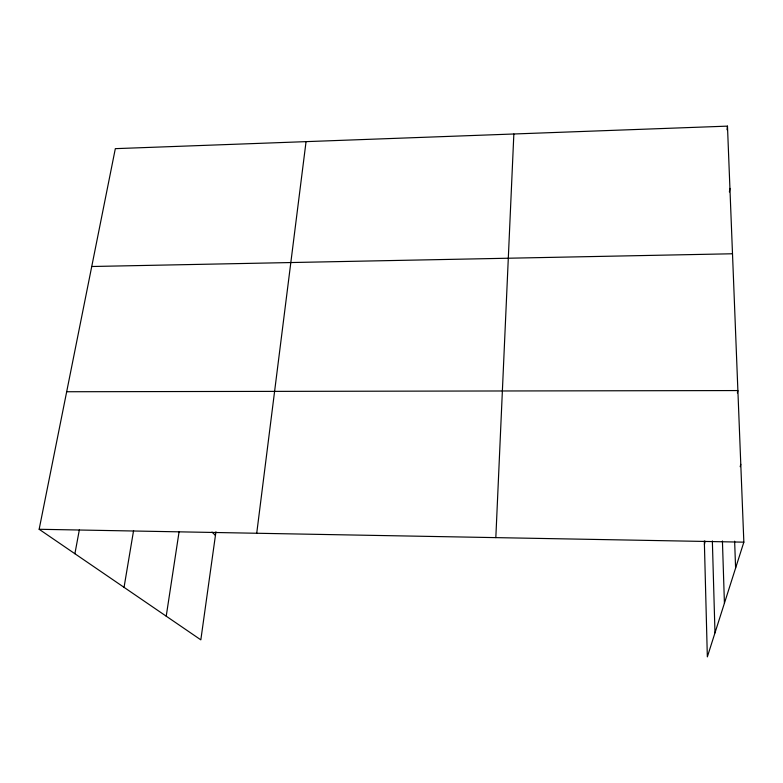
<?xml version="1.0" encoding="UTF-8"?>
<svg xmlns="http://www.w3.org/2000/svg" width="783" height="783" viewBox="0 0 783 783"><rect width="100%" height="100%" fill="white"/><g stroke="black" fill="none" stroke-linecap="round" stroke-linejoin="round"><path stroke-width="1.17" d="M495.825 537.627L513.854 133.991M256.726 533.252L306.055 141.645M726.996 129.733L727.476 126.132L115.326 148.653L39.15 529.279L200.83 639.848L215.942 531.794M729.394 191.962L729.922 188.39M166.221 616.172L179.082 531.774M124.047 587.338L133.59 530.522M74.894 553.728L79.337 529.885M704.426 544.557L705.15 541.21M737.371 392.929L737.88 390.56L66.672 391.745M740.18 466.697L740.787 464.358M727.476 126.132L743.85 542.159L707.343 656.868L704.328 540.936M91.738 266.504L732.496 253.77M39.15 529.279L743.85 542.159M211.997 532.097L215.442 535.415M734.63 541.19L735.599 568.076M722.425 540.975L724.422 603.194M712.354 540.936L714.987 632.85"/></g></svg>
